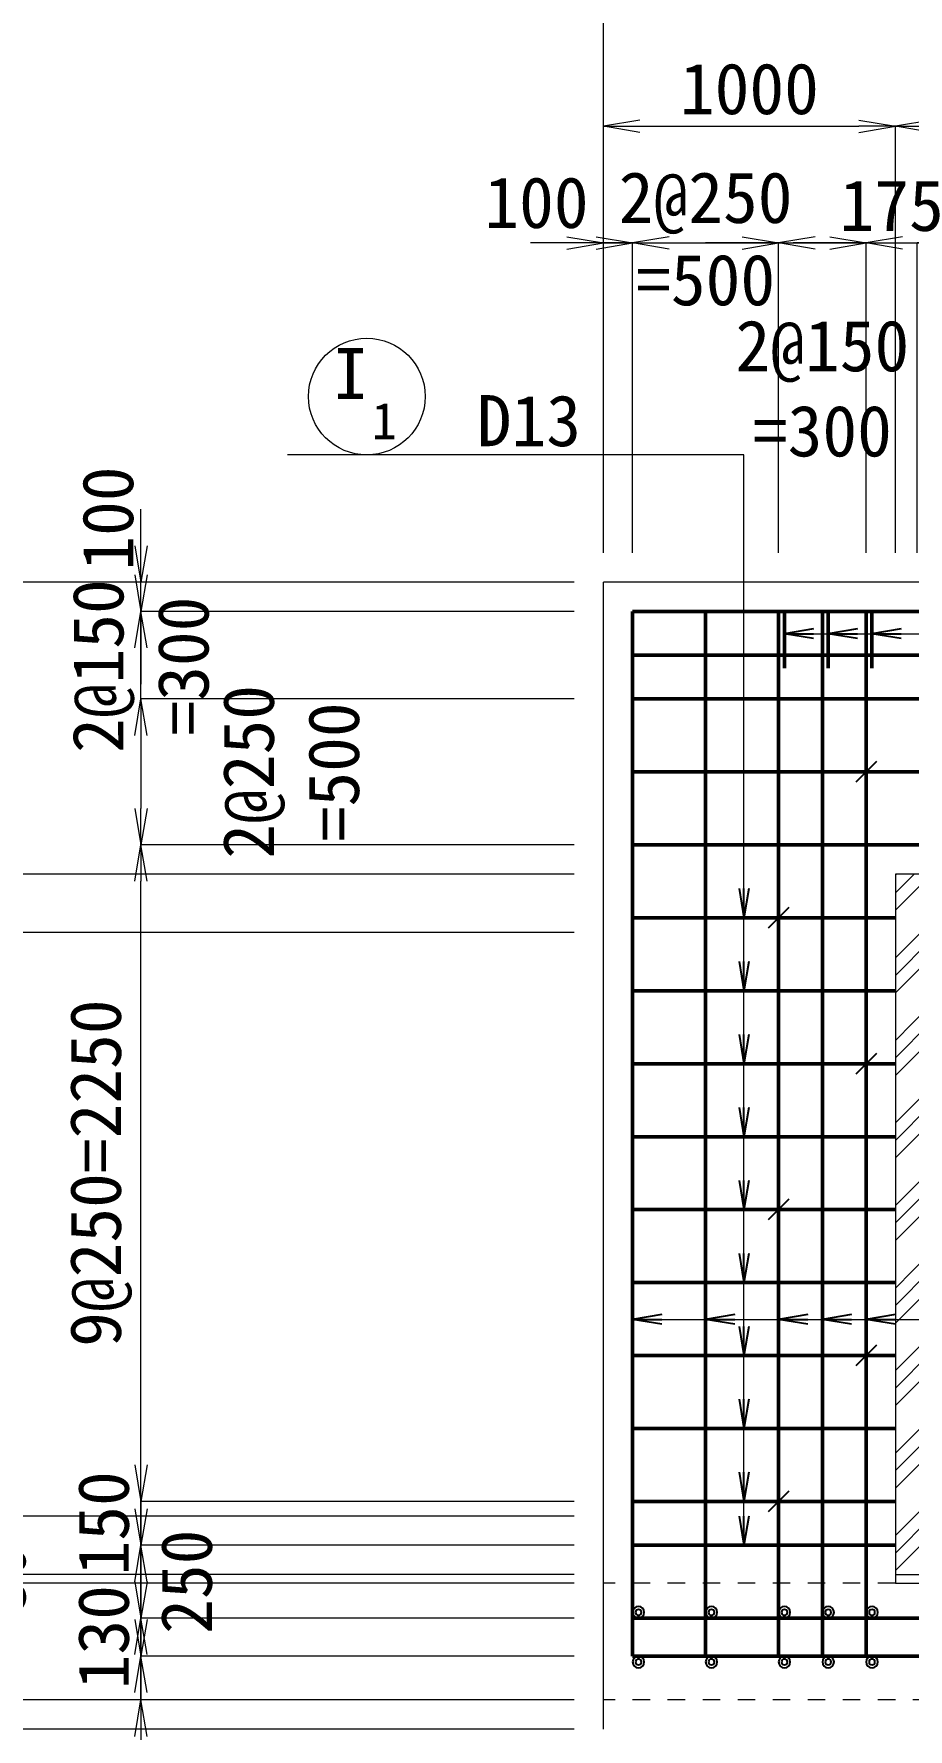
# Model space of a CAD drawing. Header units: millimetres. Extents: x 169470 to 758170, y -17820 to 11880.
# Drawn here: x 635233 to 638227, y 1100 to 6909 of the extents above; entities that cross this region are included whole.
import ezdxf
from ezdxf.enums import TextEntityAlignment as Align

# ---------------------------------------------------------------- set-up
doc = ezdxf.new("R2010")
doc.units = ezdxf.units.MM
doc.header["$LTSCALE"] = 50
doc.header["$PDSIZE"] = 300
doc.linetypes.add('SXF_跳び破線', pattern=[12, 6, -6])
doc.layers.get('Defpoints').update_dxf_attribs({"color": 151})
for name, color, linetype, lineweight in [('D-BGD', 7, 'Continuous', 13), ('D-STR', 1, 'Continuous', 50), ('D-STR-DIM', 7, 'Continuous', 13), ('D-STR-HTXT', 7, 'Continuous', 13), ('D-STR-STR2', 6, 'Continuous', 25), ('D-STR-STR3', 4, 'Continuous', 25), ('D-STR-TXT', 7, 'Continuous', 13)]:
    doc.layers.add(name, color=color, linetype=linetype, lineweight=lineweight)
doc.styles.add('MS ゴシック', font='MS Gothic.ttf')
doc.styles.add('YOKO_GOTHIC', font='MS Gothic.ttf')
doc.dimstyles.new('DIM-50', dxfattribs={"dimscale": 50, "dimtxt": 3.5, "dimasz": 2.5, "dimexe": 0, "dimexo": 2, "dimgap": 0.8, "dimtad": 1, "dimdec": 0, "dimzin": 1, "dimdsep": 46, "dimtxsty": 'MS ゴシック', "dimblk": 'OPEN', "dimcen": 0.1, "dimclrd": 256, "dimclre": 256, "dimclrt": 256, "dimaunit": 1, "dimadec": 3, "dimazin": 0, "dimtfac": 1, "dimtdec": 0, "dimtix": 1, "dimtmove": 2, "dimatfit": 3, "dimldrblk": 'OPEN', "dimfxl": 1, "dimlwd": -1, "dimlwe": -1, "dimarcsym": 2})
doc.dimstyles.new('S50', dxfattribs={"dimscale": 50, "dimtxt": 3.5, "dimasz": 2, "dimexe": 1, "dimexo": 1, "dimgap": 1, "dimtad": 1, "dimdec": 0, "dimzin": 1, "dimdsep": 46, "dimtxsty": 'YOKO_GOTHIC', "dimblk": 'OPEN', "dimcen": 0, "dimclrd": 256, "dimclre": 256, "dimclrt": 256, "dimaunit": 1, "dimadec": 3, "dimazin": 0, "dimtfac": 1, "dimtdec": 0, "dimtix": 1, "dimtmove": 2, "dimatfit": 3, "dimldrblk": 'OPEN', "dimfxl": 1, "dimlwd": -1, "dimlwe": -1, "dimarcsym": 0})

# ---------------------------------------------------------------- blocks, each defined once
blk = doc.blocks.new('_Open')
at = {"color": 0, "linetype": 'ByBlock', "lineweight": -2}
for p, q in [((-1, 0.167), (0, 0)), ((-1, -0.167), (0, 0)), ((0, 0), (-1, 0))]:
    blk.add_line(p, q, dxfattribs=at)
blk = doc.blocks.new('*D137')
at = {"layer": 'D-STR-DIM', "transparency": 16777216}
for p, q in [((637183.8, 5130.5), (637183.8, 6992.7)), ((637308.8, 6992.7), (640458.8, 6992.7)), ((640583.8, 5130.5), (640583.8, 6992.7))]:
    blk.add_line(p, q, dxfattribs=at)
at = {"layer": 'Defpoints', "color": 0, "transparency": 16777216}
for p in [(640583.8, 6992.7), (637183.8, 5030.5), (640583.8, 5030.5)]:
    blk.add_point(p, dxfattribs=at)
at = {"layer": 'D-STR-DIM', "transparency": 16777216, "xscale": 125, "yscale": 125, "zscale": 125, "rotation": 180}
blk.add_blockref('_Open', (637183.8, 6992.7), dxfattribs=at)
at = {"layer": 'D-STR-DIM', "transparency": 16777216, "xscale": 125, "yscale": 125, "zscale": 125}
blk.add_blockref('_Open', (640583.8, 6992.7), dxfattribs=at)
at = {"layer": 'D-STR-DIM', "transparency": 16777216, "insert": (638883.8, 7120.2), "char_height": 175, "attachment_point": 5, "style": 'MS ゴシック'}
blk.add_mtext('3400', dxfattribs=at)
blk = doc.blocks.new('*D138')
at = {"layer": 'D-STR-DIM', "transparency": 16777216}
for p, q in [((637183.8, 5130.5), (637183.8, 6592.7)), ((637308.8, 6592.7), (638058.8, 6592.7)), ((638183.8, 5130.5), (638183.8, 6592.7))]:
    blk.add_line(p, q, dxfattribs=at)
at = {"layer": 'Defpoints', "color": 0, "transparency": 16777216}
for p in [(638183.8, 6592.7), (637183.8, 5030.5), (638183.8, 5030.5)]:
    blk.add_point(p, dxfattribs=at)
at = {"layer": 'D-STR-DIM', "transparency": 16777216, "xscale": 125, "yscale": 125, "zscale": 125, "rotation": 180}
blk.add_blockref('_Open', (637183.8, 6592.7), dxfattribs=at)
at = {"layer": 'D-STR-DIM', "transparency": 16777216, "xscale": 125, "yscale": 125, "zscale": 125}
blk.add_blockref('_Open', (638183.8, 6592.7), dxfattribs=at)
at = {"layer": 'D-STR-DIM', "transparency": 16777216, "insert": (637683.8, 6720.2), "char_height": 175, "attachment_point": 5, "style": 'MS ゴシック'}
blk.add_mtext('1000', dxfattribs=at)
blk = doc.blocks.new('*D139')
at = {"layer": 'D-STR-DIM', "transparency": 16777216}
for p, q in [((638183.8, 5130.5), (638183.8, 6592.7)), ((638308.8, 6592.7), (639458.8, 6592.7)), ((639583.8, 5130.5), (639583.8, 6592.7))]:
    blk.add_line(p, q, dxfattribs=at)
at = {"layer": 'Defpoints', "color": 0, "transparency": 16777216}
for p in [(639583.8, 6592.7), (638183.8, 5030.5), (639583.8, 5030.5)]:
    blk.add_point(p, dxfattribs=at)
at = {"layer": 'D-STR-DIM', "transparency": 16777216, "xscale": 125, "yscale": 125, "zscale": 125, "rotation": 180}
blk.add_blockref('_Open', (638183.8, 6592.7), dxfattribs=at)
at = {"layer": 'D-STR-DIM', "transparency": 16777216, "xscale": 125, "yscale": 125, "zscale": 125}
blk.add_blockref('_Open', (639583.8, 6592.7), dxfattribs=at)
at = {"layer": 'D-STR-DIM', "transparency": 16777216, "insert": (638883.8, 6720.2), "char_height": 175, "attachment_point": 5, "style": 'MS ゴシック'}
blk.add_mtext('1400', dxfattribs=at)
blk = doc.blocks.new('*D141')
at = {"layer": 'D-STR-DIM', "transparency": 16777216}
for p, q in [((637058.8, 6192.7), (636933.8, 6192.7)), ((637183.8, 5130.5), (637183.8, 6192.7)), ((637183.8, 6192.7), (637283.8, 6192.7)), ((637283.8, 5130.5), (637283.8, 6192.7)), ((637408.8, 6192.7), (637533.8, 6192.7))]:
    blk.add_line(p, q, dxfattribs=at)
at = {"layer": 'Defpoints', "color": 0, "transparency": 16777216}
for p in [(637283.8, 6192.7), (637183.8, 5030.5), (637283.8, 5030.5)]:
    blk.add_point(p, dxfattribs=at)
at = {"layer": 'D-STR-DIM', "transparency": 16777216, "xscale": 125, "yscale": 125, "zscale": 125}
blk.add_blockref('_Open', (637183.8, 6192.7), dxfattribs=at)
at = {"layer": 'D-STR-DIM', "transparency": 16777216, "xscale": 125, "yscale": 125, "zscale": 125, "rotation": 180}
blk.add_blockref('_Open', (637283.8, 6192.7), dxfattribs=at)
at = {"layer": 'D-STR-DIM', "transparency": 16777216, "insert": (636954.4, 6330.2), "char_height": 175, "attachment_point": 5, "style": 'MS ゴシック'}
blk.add_mtext('100', dxfattribs=at)
blk = doc.blocks.new('*D142')
at = {"layer": 'D-STR-DIM', "transparency": 16777216}
for p, q in [((637158.8, 6192.7), (637033.8, 6192.7)), ((637283.8, 5130.5), (637283.8, 6192.7)), ((637283.8, 6192.7), (637783.8, 6192.7)), ((637783.8, 5130.5), (637783.8, 6192.7)), ((637908.8, 6192.7), (638033.8, 6192.7))]:
    blk.add_line(p, q, dxfattribs=at)
at = {"layer": 'Defpoints', "color": 0, "transparency": 16777216}
for p in [(637783.8, 6192.7), (637283.8, 5030.5), (637783.8, 5030.5)]:
    blk.add_point(p, dxfattribs=at)
at = {"layer": 'D-STR-DIM', "transparency": 16777216, "xscale": 125, "yscale": 125, "zscale": 125}
blk.add_blockref('_Open', (637283.8, 6192.7), dxfattribs=at)
at = {"layer": 'D-STR-DIM', "transparency": 16777216, "xscale": 125, "yscale": 125, "zscale": 125, "rotation": 180}
blk.add_blockref('_Open', (637783.8, 6192.7), dxfattribs=at)
at = {"layer": 'D-STR-DIM', "transparency": 16777216, "char_height": 175, "attachment_point": 5, "style": 'MS ゴシック'}
for s, insert in [('2@250', (637533.8, 6329.6)), ('=500', (637533.8, 6065.2))]:
    blk.add_mtext(s, dxfattribs=dict(at, insert=insert))
blk = doc.blocks.new('*D144')
at = {"layer": 'D-STR-DIM', "transparency": 16777216}
for p, q in [((634599.3, 1325.5), (634599.3, 1450.5)), ((637083.8, 1200.5), (634599.3, 1200.5)), ((634599.3, 1200.5), (634599.3, 1100.5)), ((637083.8, 1100.5), (634599.3, 1100.5)), ((634599.3, 975.5), (634599.3, 850.5))]:
    blk.add_line(p, q, dxfattribs=at)
at = {"layer": 'Defpoints', "color": 0, "transparency": 16777216}
for p in [(637183.8, 1200.5), (634599.3, 1100.5), (637183.8, 1100.5)]:
    blk.add_point(p, dxfattribs=at)
at = {"layer": 'D-STR-DIM', "transparency": 16777216, "xscale": 125, "yscale": 125, "zscale": 125}
for p, rotation in [((634599.3, 1200.5), 270), ((634599.3, 1100.5), 90)]:
    blk.add_blockref('_Open', p, dxfattribs=dict(at, rotation=rotation))
at = {"layer": 'D-STR-DIM', "transparency": 16777216, "insert": (634471.8, 1150.5), "char_height": 175, "attachment_point": 5, "rotation": 90, "style": 'MS ゴシック'}
blk.add_mtext('100', dxfattribs=at)
blk = doc.blocks.new('*D145')
at = {"layer": 'D-STR-DIM', "transparency": 16777216}
for p, q in [((637083.8, 5030.5), (634599.3, 5030.5)), ((634599.3, 1325.5), (634599.3, 4905.5)), ((637083.8, 1200.5), (634599.3, 1200.5))]:
    blk.add_line(p, q, dxfattribs=at)
at = {"layer": 'Defpoints', "color": 0, "transparency": 16777216}
for p in [(634599.3, 5030.5), (637183.8, 5030.5), (637183.8, 1200.5)]:
    blk.add_point(p, dxfattribs=at)
at = {"layer": 'D-STR-DIM', "transparency": 16777216, "xscale": 125, "yscale": 125, "zscale": 125}
for p, rotation in [((634599.3, 5030.5), 90), ((634599.3, 1200.5), 270)]:
    blk.add_blockref('_Open', p, dxfattribs=dict(at, rotation=rotation))
at = {"layer": 'D-STR-DIM', "transparency": 16777216, "insert": (634471.8, 3115.5), "char_height": 175, "attachment_point": 5, "rotation": 90, "style": 'MS ゴシック'}
blk.add_mtext('3830', dxfattribs=at)
blk = doc.blocks.new('*D146')
at = {"layer": 'D-STR-DIM', "transparency": 16777216}
for p, q in [((634999.3, 1725.5), (634999.3, 1850.5)), ((637083.8, 1600.5), (634999.3, 1600.5)), ((634999.3, 1200.5), (634999.3, 1600.5)), ((637083.8, 1200.5), (634999.3, 1200.5)), ((634999.3, 1075.5), (634999.3, 950.5))]:
    blk.add_line(p, q, dxfattribs=at)
at = {"layer": 'Defpoints', "color": 0, "transparency": 16777216}
for p in [(634999.3, 1600.5), (637183.8, 1600.5), (637183.8, 1200.5)]:
    blk.add_point(p, dxfattribs=at)
at = {"layer": 'D-STR-DIM', "transparency": 16777216, "xscale": 125, "yscale": 125, "zscale": 125}
for p, rotation in [((634999.3, 1600.5), 270), ((634999.3, 1200.5), 90)]:
    blk.add_blockref('_Open', p, dxfattribs=dict(at, rotation=rotation))
at = {"layer": 'D-STR-DIM', "transparency": 16777216, "insert": (634871.8, 1400.5), "char_height": 175, "attachment_point": 5, "rotation": 90, "style": 'MS ゴシック'}
blk.add_mtext('400', dxfattribs=at)
blk = doc.blocks.new('*D147')
at = {"layer": 'D-STR-DIM', "transparency": 16777216}
for p, q in [((637083.8, 3830.5), (634999.3, 3830.5)), ((634999.3, 1955.5), (634999.3, 3705.5)), ((637083.8, 1830.5), (634999.3, 1830.5))]:
    blk.add_line(p, q, dxfattribs=at)
at = {"layer": 'Defpoints', "color": 0, "transparency": 16777216}
for p in [(634999.3, 3830.5), (637183.8, 3830.5), (637183.8, 1830.5)]:
    blk.add_point(p, dxfattribs=at)
at = {"layer": 'D-STR-DIM', "transparency": 16777216, "xscale": 125, "yscale": 125, "zscale": 125}
for p, rotation in [((634999.3, 3830.5), 90), ((634999.3, 1830.5), 270)]:
    blk.add_blockref('_Open', p, dxfattribs=dict(at, rotation=rotation))
at = {"layer": 'D-STR-DIM', "transparency": 16777216, "insert": (634871.8, 2830.5), "char_height": 175, "attachment_point": 5, "rotation": 90, "style": 'MS ゴシック'}
blk.add_mtext('2000', dxfattribs=at)
blk = doc.blocks.new('*D148')
at = {"layer": 'D-STR-DIM', "transparency": 16777216}
for p, q in [((634999.3, 4155.5), (634999.3, 4280.5)), ((637083.8, 4030.5), (634999.3, 4030.5)), ((634999.3, 3830.5), (634999.3, 4030.5)), ((637083.8, 3830.5), (634999.3, 3830.5)), ((634999.3, 3705.5), (634999.3, 3580.5))]:
    blk.add_line(p, q, dxfattribs=at)
at = {"layer": 'Defpoints', "color": 0, "transparency": 16777216}
for p in [(634999.3, 4030.5), (637183.8, 4030.5), (637183.8, 3830.5)]:
    blk.add_point(p, dxfattribs=at)
at = {"layer": 'D-STR-DIM', "transparency": 16777216, "xscale": 125, "yscale": 125, "zscale": 125}
for p, rotation in [((634999.3, 4030.5), 270), ((634999.3, 3830.5), 90)]:
    blk.add_blockref('_Open', p, dxfattribs=dict(at, rotation=rotation))
at = {"layer": 'D-STR-DIM', "transparency": 16777216, "insert": (634871.8, 3930.5), "char_height": 175, "attachment_point": 5, "rotation": 90, "style": 'MS ゴシック'}
blk.add_mtext('200', dxfattribs=at)
blk = doc.blocks.new('*D149')
at = {"layer": 'D-STR-DIM', "transparency": 16777216}
for p, q in [((637083.8, 5030.5), (634999.3, 5030.5)), ((634999.3, 4155.5), (634999.3, 4905.5)), ((637083.8, 4030.5), (634999.3, 4030.5))]:
    blk.add_line(p, q, dxfattribs=at)
at = {"layer": 'Defpoints', "color": 0, "transparency": 16777216}
for p in [(634999.3, 5030.5), (637183.8, 5030.5), (637183.8, 4030.5)]:
    blk.add_point(p, dxfattribs=at)
at = {"layer": 'D-STR-DIM', "transparency": 16777216, "xscale": 125, "yscale": 125, "zscale": 125}
for p, rotation in [((634999.3, 5030.5), 90), ((634999.3, 4030.5), 270)]:
    blk.add_blockref('_Open', p, dxfattribs=dict(at, rotation=rotation))
at = {"layer": 'D-STR-DIM', "transparency": 16777216, "insert": (634871.8, 4530.5), "char_height": 175, "attachment_point": 5, "rotation": 90, "style": 'MS ゴシック'}
blk.add_mtext('1000', dxfattribs=at)
blk = doc.blocks.new('*D150')
at = {"layer": 'D-STR-DIM', "transparency": 16777216}
for p, q in [((635599.3, 1475.5), (635599.3, 1600.5)), ((637083.8, 1350.5), (635599.3, 1350.5)), ((635599.3, 1200.5), (635599.3, 1350.5)), ((637083.8, 1200.5), (635599.3, 1200.5)), ((635599.3, 1075.5), (635599.3, 950.5))]:
    blk.add_line(p, q, dxfattribs=at)
at = {"layer": 'Defpoints', "color": 0, "transparency": 16777216}
for p in [(635599.3, 1350.5), (637183.8, 1350.5), (637183.8, 1200.5)]:
    blk.add_point(p, dxfattribs=at)
at = {"layer": 'D-STR-DIM', "transparency": 16777216, "xscale": 125, "yscale": 125, "zscale": 125}
for p, rotation in [((635599.3, 1350.5), 270), ((635599.3, 1200.5), 90)]:
    blk.add_blockref('_Open', p, dxfattribs=dict(at, rotation=rotation))
at = {"layer": 'D-STR-DIM', "transparency": 16777216, "insert": (635486.8, 824), "char_height": 175, "attachment_point": 5, "rotation": 90, "style": 'MS ゴシック'}
blk.add_mtext('150', dxfattribs=at)
blk = doc.blocks.new('*D151')
at = {"layer": 'D-STR-DIM', "transparency": 16777216}
for p, q in [((635599.3, 1605.5), (635599.3, 1730.5)), ((637083.8, 1480.5), (635599.3, 1480.5)), ((635599.3, 1350.5), (635599.3, 1480.5)), ((637083.8, 1350.5), (635599.3, 1350.5)), ((635599.3, 1225.5), (635599.3, 1100.5))]:
    blk.add_line(p, q, dxfattribs=at)
at = {"layer": 'Defpoints', "color": 0, "transparency": 16777216}
for p in [(635599.3, 1480.5), (637183.8, 1480.5), (637183.8, 1350.5)]:
    blk.add_point(p, dxfattribs=at)
at = {"layer": 'D-STR-DIM', "transparency": 16777216, "xscale": 125, "yscale": 125, "zscale": 125}
for p, rotation in [((635599.3, 1480.5), 270), ((635599.3, 1350.5), 90)]:
    blk.add_blockref('_Open', p, dxfattribs=dict(at, rotation=rotation))
at = {"layer": 'D-STR-DIM', "transparency": 16777216, "insert": (635471.8, 1415.5), "char_height": 175, "attachment_point": 5, "rotation": 90, "style": 'MS ゴシック'}
blk.add_mtext('130', dxfattribs=at)
blk = doc.blocks.new('*D152')
at = {"layer": 'D-STR-DIM', "transparency": 16777216}
for p, q in [((637083.8, 4130.5), (635599.3, 4130.5)), ((635599.3, 2005.5), (635599.3, 4005.5)), ((637083.8, 1880.5), (635599.3, 1880.5))]:
    blk.add_line(p, q, dxfattribs=at)
at = {"layer": 'Defpoints', "color": 0, "transparency": 16777216}
for p in [(635599.3, 4130.5), (637183.8, 4130.5), (637183.8, 1880.5)]:
    blk.add_point(p, dxfattribs=at)
at = {"layer": 'D-STR-DIM', "transparency": 16777216, "xscale": 125, "yscale": 125, "zscale": 125}
for p, rotation in [((635599.3, 4130.5), 90), ((635599.3, 1880.5), 270)]:
    blk.add_blockref('_Open', p, dxfattribs=dict(at, rotation=rotation))
at = {"layer": 'D-STR-DIM', "transparency": 16777216, "insert": (635462.5, 3005.5), "char_height": 175, "attachment_point": 5, "rotation": 90, "style": 'MS ゴシック'}
blk.add_mtext('9@250=2250', dxfattribs=at)
blk = doc.blocks.new('*D153')
at = {"layer": 'D-STR-DIM', "transparency": 16777216}
for p, q in [((635599.3, 5055.5), (635599.3, 5180.5)), ((637083.8, 4930.5), (635599.3, 4930.5)), ((635599.3, 4630.5), (635599.3, 4930.5)), ((637083.8, 4630.5), (635599.3, 4630.5)), ((635599.3, 4505.5), (635599.3, 4380.5))]:
    blk.add_line(p, q, dxfattribs=at)
at = {"layer": 'Defpoints', "color": 0, "transparency": 16777216}
for p in [(635599.3, 4930.5), (637183.8, 4930.5), (637183.8, 4630.5)]:
    blk.add_point(p, dxfattribs=at)
at = {"layer": 'D-STR-DIM', "transparency": 16777216, "xscale": 125, "yscale": 125, "zscale": 125}
for p, rotation in [((635599.3, 4930.5), 270), ((635599.3, 4630.5), 90)]:
    blk.add_blockref('_Open', p, dxfattribs=dict(at, rotation=rotation))
at = {"layer": 'D-STR-DIM', "transparency": 16777216, "insert": (635599.3, 4743), "char_height": 175, "attachment_point": 5, "rotation": 90, "style": 'MS ゴシック'}
blk.add_mtext('2@150\\P=300', dxfattribs=at)
blk = doc.blocks.new('*D154')
at = {"layer": 'D-STR-DIM', "transparency": 16777216}
for p, q in [((635599.3, 5155.5), (635599.3, 5280.5)), ((637083.8, 5030.5), (635599.3, 5030.5)), ((635599.3, 4930.5), (635599.3, 5030.5)), ((637083.8, 4930.5), (635599.3, 4930.5)), ((635599.3, 4805.5), (635599.3, 4680.5))]:
    blk.add_line(p, q, dxfattribs=at)
at = {"layer": 'Defpoints', "color": 0, "transparency": 16777216}
for p in [(635599.3, 5030.5), (637183.8, 5030.5), (637183.8, 4930.5)]:
    blk.add_point(p, dxfattribs=at)
at = {"layer": 'D-STR-DIM', "transparency": 16777216, "xscale": 125, "yscale": 125, "zscale": 125}
for p, rotation in [((635599.3, 5030.5), 270), ((635599.3, 4930.5), 90)]:
    blk.add_blockref('_Open', p, dxfattribs=dict(at, rotation=rotation))
at = {"layer": 'D-STR-DIM', "transparency": 16777216, "insert": (635486.8, 5248.5), "char_height": 175, "attachment_point": 5, "rotation": 90, "style": 'MS ゴシック'}
blk.add_mtext('100', dxfattribs=at)
blk = doc.blocks.new('0930-1')
at = {"layer": 'D-STR-STR2'}
for radius in [20, 10]:
    blk.add_circle((1654010.5, -311924.3), radius, dxfattribs=at)
blk = doc.blocks.new('*D181')
at = {"layer": 'D-STR-DIM', "transparency": 16777216}
for p, q in [((637958.8, 6192.7), (637833.8, 6192.7)), ((638083.8, 5130.5), (638083.8, 6192.7)), ((638083.8, 6192.7), (638258.8, 6192.7)), ((638258.8, 5130.5), (638258.8, 6192.7)), ((638383.8, 6192.7), (638508.8, 6192.7))]:
    blk.add_line(p, q, dxfattribs=at)
at = {"layer": 'Defpoints', "color": 0, "transparency": 16777216}
for p in [(638258.8, 6192.7), (638083.8, 5030.5), (638258.8, 5030.5)]:
    blk.add_point(p, dxfattribs=at)
at = {"layer": 'D-STR-DIM', "transparency": 16777216, "xscale": 125, "yscale": 125, "zscale": 125}
blk.add_blockref('_Open', (638083.8, 6192.7), dxfattribs=at)
at = {"layer": 'D-STR-DIM', "transparency": 16777216, "xscale": 125, "yscale": 125, "zscale": 125, "rotation": 180}
blk.add_blockref('_Open', (638258.8, 6192.7), dxfattribs=at)
at = {"layer": 'D-STR-DIM', "transparency": 16777216, "insert": (638171.3, 6320.2), "char_height": 175, "attachment_point": 5, "style": 'MS ゴシック'}
blk.add_mtext('175', dxfattribs=at)
blk = doc.blocks.new('*D211')
at = {"layer": 'D-STR-DIM', "transparency": 16777216}
for p, q in [((634999.3, 1755.5), (634999.3, 1880.5)), ((637083.8, 1630.5), (634999.3, 1630.5)), ((634999.3, 1630.5), (634999.3, 1600.5)), ((637083.8, 1600.5), (634999.3, 1600.5)), ((634999.3, 1475.5), (634999.3, 1350.5))]:
    blk.add_line(p, q, dxfattribs=at)
at = {"layer": 'Defpoints', "color": 0, "transparency": 16777216}
for p in [(637183.8, 1630.5), (634999.3, 1600.5), (637183.8, 1600.5)]:
    blk.add_point(p, dxfattribs=at)
at = {"layer": 'D-STR-DIM', "transparency": 16777216, "xscale": 125, "yscale": 125, "zscale": 125}
for p, rotation in [((634999.3, 1630.5), 270), ((634999.3, 1600.5), 90)]:
    blk.add_blockref('_Open', p, dxfattribs=dict(at, rotation=rotation))
at = {"layer": 'D-STR-DIM', "transparency": 16777216, "insert": (635117.9, 1615.5), "char_height": 175, "attachment_point": 5, "rotation": 90, "style": 'MS ゴシック'}
blk.add_mtext('30', dxfattribs=at)
blk = doc.blocks.new('*D649')
at = {"layer": 'D-STR-DIM', "transparency": 16777216}
for p, q in [((634999.3, 1955.5), (634999.3, 2080.5)), ((636883.8, 1830.5), (634999.3, 1830.5)), ((634999.3, 1830.5), (634999.3, 1630.5)), ((636883.8, 1630.5), (634999.3, 1630.5)), ((634999.3, 1505.5), (634999.3, 1380.5))]:
    blk.add_line(p, q, dxfattribs=at)
at = {"layer": 'Defpoints', "color": 0, "transparency": 16777216}
for p in [(636983.8, 1830.5), (634999.3, 1630.5), (636983.8, 1630.5)]:
    blk.add_point(p, dxfattribs=at)
at = {"layer": 'D-STR-DIM', "transparency": 16777216, "xscale": 125, "yscale": 125, "zscale": 125}
for p, rotation in [((634999.3, 1830.5), 270), ((634999.3, 1630.5), 90)]:
    blk.add_blockref('_Open', p, dxfattribs=dict(at, rotation=rotation))
at = {"layer": 'D-STR-DIM', "transparency": 16777216, "insert": (634861.8, 1801), "char_height": 175, "attachment_point": 5, "rotation": 90, "style": 'MS ゴシック'}
blk.add_mtext('200', dxfattribs=at)
blk = doc.blocks.new('*D2432')
at = {"layer": 'D-STR-DIM', "transparency": 16777216}
for p, q in [((635599.3, 2005.5), (635599.3, 2130.5)), ((637083.8, 1880.5), (635599.3, 1880.5)), ((635599.3, 1880.5), (635599.3, 1730.5)), ((637083.8, 1730.5), (635599.3, 1730.5)), ((635599.3, 1605.5), (635599.3, 1480.5))]:
    blk.add_line(p, q, dxfattribs=at)
at = {"layer": 'Defpoints', "color": 0, "transparency": 16777216}
for p in [(637183.8, 1880.5), (635599.3, 1730.5), (637183.8, 1730.5)]:
    blk.add_point(p, dxfattribs=at)
at = {"layer": 'D-STR-DIM', "transparency": 16777216, "xscale": 125, "yscale": 125, "zscale": 125}
for p, rotation in [((635599.3, 1880.5), 270), ((635599.3, 1730.5), 90)]:
    blk.add_blockref('_Open', p, dxfattribs=dict(at, rotation=rotation))
at = {"layer": 'D-STR-DIM', "transparency": 16777216, "insert": (635471.8, 1805.5), "char_height": 175, "attachment_point": 5, "rotation": 90, "style": 'MS ゴシック'}
blk.add_mtext('150', dxfattribs=at)
blk = doc.blocks.new('*D2433')
at = {"layer": 'D-STR-DIM', "transparency": 16777216}
for p, q in [((635599.3, 1855.5), (635599.3, 1980.5)), ((637083.8, 1730.5), (635599.3, 1730.5)), ((635599.3, 1730.5), (635599.3, 1480.5)), ((637083.8, 1480.5), (635599.3, 1480.5)), ((635599.3, 1355.5), (635599.3, 1230.5))]:
    blk.add_line(p, q, dxfattribs=at)
at = {"layer": 'Defpoints', "color": 0, "transparency": 16777216}
for p in [(637183.8, 1730.5), (635599.3, 1480.5), (637183.8, 1480.5)]:
    blk.add_point(p, dxfattribs=at)
at = {"layer": 'D-STR-DIM', "transparency": 16777216, "xscale": 125, "yscale": 125, "zscale": 125}
for p, rotation in [((635599.3, 1730.5), 270), ((635599.3, 1480.5), 90)]:
    blk.add_blockref('_Open', p, dxfattribs=dict(at, rotation=rotation))
at = {"layer": 'D-STR-DIM', "transparency": 16777216, "insert": (635756.3, 1605.5), "char_height": 175, "attachment_point": 5, "rotation": 90, "style": 'MS ゴシック'}
blk.add_mtext('250', dxfattribs=at)
blk = doc.blocks.new('*D2434')
at = {"layer": 'D-STR-DIM', "transparency": 16777216}
for p, q in [((637083.8, 4630.5), (635599.3, 4630.5)), ((635599.3, 4505.5), (635599.3, 4255.5)), ((637083.8, 4130.5), (635599.3, 4130.5))]:
    blk.add_line(p, q, dxfattribs=at)
at = {"layer": 'Defpoints', "color": 0, "transparency": 16777216}
for p in [(637183.8, 4630.5), (635599.3, 4130.5), (637183.8, 4130.5)]:
    blk.add_point(p, dxfattribs=at)
at = {"layer": 'D-STR-DIM', "transparency": 16777216, "xscale": 125, "yscale": 125, "zscale": 125}
for p, rotation in [((635599.3, 4630.5), 90), ((635599.3, 4130.5), 270)]:
    blk.add_blockref('_Open', p, dxfattribs=dict(at, rotation=rotation))
at = {"layer": 'D-STR-DIM', "transparency": 16777216, "insert": (636114.6, 4380.5), "char_height": 175, "attachment_point": 5, "rotation": 90, "style": 'MS ゴシック'}
blk.add_mtext('2@250\\P=500', dxfattribs=at)
blk = doc.blocks.new('*D2450')
at = {"layer": 'D-STR-DIM', "transparency": 16777216}
for p, q in [((637658.8, 6192.7), (637533.8, 6192.7)), ((637783.8, 5130.5), (637783.8, 6192.7)), ((637783.8, 6192.7), (638083.8, 6192.7)), ((638083.8, 5130.5), (638083.8, 6192.7)), ((638208.8, 6192.7), (638333.8, 6192.7))]:
    blk.add_line(p, q, dxfattribs=at)
at = {"layer": 'Defpoints', "color": 0, "transparency": 16777216}
for p in [(638083.8, 6192.7), (637783.8, 5030.5), (638083.8, 5030.5)]:
    blk.add_point(p, dxfattribs=at)
at = {"layer": 'D-STR-DIM', "transparency": 16777216, "xscale": 125, "yscale": 125, "zscale": 125}
blk.add_blockref('_Open', (637783.8, 6192.7), dxfattribs=at)
at = {"layer": 'D-STR-DIM', "transparency": 16777216, "xscale": 125, "yscale": 125, "zscale": 125, "rotation": 180}
blk.add_blockref('_Open', (638083.8, 6192.7), dxfattribs=at)
at = {"layer": 'D-STR-DIM', "transparency": 16777216, "insert": (637933.8, 5693.3), "char_height": 175, "attachment_point": 5, "style": 'MS ゴシック'}
blk.add_mtext('2@150\\P=300', dxfattribs=at)

msp = doc.modelspace()

# ---------------------------------------------------------------- hatches: boundary and pattern name
at = {"layer": 'D-STR-HTXT'}
h = msp.add_hatch(dxfattribs=at)
h.set_pattern_fill('GOST_GROUND', color=0, scale=20)
h.set_pattern_definition([(45, (632019.53, 29540.21), (282.8427, -2e-14), [400]), (45, (632079.53, 29540.21), (282.8427, -2e-14), [400]), (45, (632139.53, 29540.21), (282.8427, -2e-14), [400])])
h.paths.add_polyline_path([(639583.8, 4030.46), (638183.8, 4030.46), (638183.8, 2604.24), (638383.8, 2604.24), (638383.8, 3680.46), (638533.8, 3830.46), (639233.8, 3830.46), (639383.8, 3680.46), (639383.8, 2604.24), (639583.8, 2604.24)])
h.paths.add_polyline_path([(638383.8, 2604.24), (638183.8, 2604.24), (638183.8, 1630.46), (639583.8, 1630.46), (639583.8, 2604.24), (639383.8, 2604.24), (639383.8, 1980.46), (639233.8, 1830.46), (638533.8, 1830.46), (638383.8, 1980.46)])

# ---------------------------------------------------------------- linework, layer by layer
at = {"layer": 'D-BGD'}
for p, q in [((640583.8, 5030.46), (637183.8, 5030.46)), ((637183.8, 1100.46), (637183.8, 5030.46)), ((638183.8, 1630.46), (639583.8, 1630.46)), ((638183.8, 1600.46), (639583.8, 1600.46))]:
    msp.add_line(p, q, dxfattribs=at)
at = {"layer": 'D-BGD', "linetype": 'SXF_跳び破線', "ltscale": 0.2}
for p, q in [((638183.8, 1600.46), (637183.8, 1600.46)), ((640583.8, 1200.46), (637183.8, 1200.46))]:
    msp.add_line(p, q, dxfattribs=at)
at = {"layer": 'D-BGD'}
msp.add_lwpolyline([(639583.8, 1600.46), (639583.8, 4030.46), (638183.8, 4030.46), (638183.8, 1600.46)], dxfattribs=at)
at = {"layer": 'D-STR'}
for p, q in [((637283.8, 1350.46), (637283.8, 4930.46)), ((640483.8, 4930.46), (637283.8, 4930.46)), ((637533.8, 4930.46), (637533.8, 1350.46)), ((637783.8, 4930.46), (637783.8, 1350.46)), ((637803.8, 4930.46), (637803.8, 4735.46)), ((637933.8, 4930.46), (637933.8, 1350.46)), ((637953.8, 4930.46), (637953.8, 4735.46)), ((638083.8, 4930.46), (638083.8, 1350.46)), ((638103.8, 4930.46), (638103.8, 4735.46)), ((640483.8, 4780.46), (637283.8, 4780.46)), ((640483.8, 4630.46), (637283.8, 4630.46)), ((640483.8, 4380.46), (637283.8, 4380.46)), ((640483.8, 4130.46), (637283.8, 4130.46)), ((638183.8, 3880.46), (637283.8, 3880.46)), ((638183.8, 3630.46), (637283.8, 3630.46)), ((638183.8, 3380.46), (637283.8, 3380.46)), ((638183.8, 3130.46), (637283.8, 3130.46)), ((638183.8, 2880.46), (637283.8, 2880.46)), ((638183.8, 2630.46), (637283.8, 2630.46)), ((638183.8, 2380.46), (637283.8, 2380.46)), ((638183.8, 2130.46), (637283.8, 2130.46)), ((638183.8, 1880.46), (637283.8, 1880.46)), ((638183.8, 1730.46), (637283.8, 1730.46)), ((640483.8, 1480.46), (637283.8, 1480.46)), ((640483.8, 1350.46), (637283.8, 1350.46))]:
    msp.add_line(p, q, dxfattribs=at)
at = {"layer": 'D-STR-HTXT'}
for p, q in [((637803.8, 4853.95), (641880.23, 4853.95)), ((637283.8, 2504.24), (641880.23, 2504.24))]:
    msp.add_line(p, q, dxfattribs=at)
at = {"layer": 'D-STR-HTXT', "color": 4}
msp.add_circle((636373.22, 5666.51), 200, dxfattribs=at)
at = {"layer": 'D-STR-STR3'}
for p, q in [((638119.16, 4415.81), (638048.45, 4345.1)), ((637819.16, 3915.81), (637748.45, 3845.1)), ((638119.16, 3415.81), (638048.45, 3345.1)), ((637819.16, 2915.81), (637748.45, 2845.1)), ((638119.16, 2415.81), (638048.45, 2345.1)), ((637819.16, 1915.81), (637748.45, 1845.1))]:
    msp.add_line(p, q, dxfattribs=at)

# ---------------------------------------------------------------- block references
at = {"layer": 'D-STR-STR2', "xscale": -1, "rotation": 180}
for p in [(-1016706.68, -310423.85), (-1016456.68, -310423.85), (-1016206.68, -310423.85), (-1016056.68, -310423.85), (-1015906.68, -310423.85), (-1016706.68, -310593.85), (-1016456.68, -310593.85), (-1016206.68, -310593.85), (-1016056.68, -310593.85), (-1015906.68, -310593.85)]:
    msp.add_blockref('0930-1', p, dxfattribs=at)

# ---------------------------------------------------------------- texts
at = {"layer": 'D-STR-TXT', "color": 4, "style": 'YOKO_GOTHIC'}
for s, height, p in [('I', 175, (636316.95, 5658.19)), ('1', 125, (636432.61, 5520.39))]:
    msp.add_text(s, height=height, dxfattribs=at).set_placement(p, align=Align.CENTER)
at = {"layer": 'D-STR-TXT', "style": 'YOKO_GOTHIC'}
msp.add_text('D13', height=175, dxfattribs=at).set_placement((636749.75, 5496.51))

# ---------------------------------------------------------------- dimensions: what is measured, and where the dimension line sits
at = {"layer": 'D-STR-DIM'}
for base, p1, p2, picture, middle in [((640583.8, 6992.73), (637183.8, 5030.46), (640583.8, 5030.46), '*D137', (638883.8, 7120.23)), ((638183.8, 6592.73), (637183.8, 5030.46), (638183.8, 5030.46), '*D138', (637683.8, 6720.23)), ((639583.8, 6592.73), (638183.8, 5030.46), (639583.8, 5030.46), '*D139', (638883.8, 6720.23)), ((638258.8, 6192.73), (638083.8, 5030.46), (638258.8, 5030.46), '*D181', (638171.3, 6320.23))]:
    dim = msp.add_linear_dim(base=base, p1=p1, p2=p2, dimstyle='DIM-50', dxfattribs=at)
    dim.commit()
    dim.dimension.update_dxf_attribs({"geometry": picture, "text_midpoint": middle})
dim = msp.add_linear_dim(base=(637283.8, 6192.73), p1=(637183.8, 5030.46), p2=(637283.8, 5030.46), dimstyle='DIM-50', dxfattribs=at)
dim.commit()
dim.dimension.update_dxf_attribs({"geometry": '*D141', "text_midpoint": (636954.37, 6330.23), "dimtype": 160})
dim = msp.add_linear_dim(base=(637783.8, 6192.73), p1=(637283.8, 5030.46), p2=(637783.8, 5030.46), text='2@250\\X=<>', dimstyle='DIM-50', dxfattribs=at)
dim.commit()
dim.dimension.update_dxf_attribs({"geometry": '*D142', "text_midpoint": (637533.8, 6192.73)})
dim = msp.add_linear_dim(base=(638083.8, 6192.73), p1=(637783.8, 5030.46), p2=(638083.8, 5030.46), text='2@150\\P=<>', dimstyle='DIM-50', dxfattribs=at)
dim.commit()
dim.dimension.update_dxf_attribs({"geometry": '*D2450', "text_midpoint": (637933.8, 5693.28), "dimtype": 160})
for base, p1, p2, picture, middle in [((635599.28, 5030.46), (637183.8, 4930.46), (637183.8, 5030.46), '*D154', (635486.78, 5248.47)), ((634999.28, 1630.46), (636983.8, 1830.46), (636983.8, 1630.46), '*D649', (634861.78, 1800.98)), ((635599.28, 1480.46), (637183.8, 1730.46), (637183.8, 1480.46), '*D2433', (635756.33, 1605.46)), ((634999.28, 1600.46), (637183.8, 1630.46), (637183.8, 1600.46), '*D211', (635117.93, 1615.46)), ((635599.28, 1350.46), (637183.8, 1200.46), (637183.8, 1350.46), '*D150', (635486.78, 823.96))]:
    dim = msp.add_linear_dim(base=base, p1=p1, p2=p2, angle=90, dimstyle='DIM-50', dxfattribs=at)
    dim.commit()
    dim.dimension.update_dxf_attribs({"geometry": picture, "text_midpoint": middle, "dimtype": 160})
for base, p2, text, picture, middle in [((635599.28, 4930.46), (637183.8, 4930.46), '2@150\\P=<>', '*D153', (635599.28, 4742.96)), ((635599.28, 4130.46), (637183.8, 4130.46), '2@250\\P=<>', '*D2434', (636114.57, 4380.46))]:
    dim = msp.add_linear_dim(base=base, p1=(637183.8, 4630.46), p2=p2, angle=90, text=text, dimstyle='DIM-50', dxfattribs=at)
    dim.commit()
    dim.dimension.update_dxf_attribs({"geometry": picture, "text_midpoint": middle, "dimtype": 160})
for base, p1, p2, picture, middle in [((634599.28, 5030.46), (637183.8, 1200.46), (637183.8, 5030.46), '*D145', (634471.78, 3115.46)), ((634999.28, 5030.46), (637183.8, 4030.46), (637183.8, 5030.46), '*D149', (634871.78, 4530.46)), ((634999.28, 4030.46), (637183.8, 3830.46), (637183.8, 4030.46), '*D148', (634871.78, 3930.46)), ((634999.28, 3830.46), (637183.8, 1830.46), (637183.8, 3830.46), '*D147', (634871.78, 2830.46)), ((635599.28, 1730.46), (637183.8, 1880.46), (637183.8, 1730.46), '*D2432', (635471.78, 1805.46)), ((634999.28, 1600.46), (637183.8, 1200.46), (637183.8, 1600.46), '*D146', (634871.78, 1400.46)), ((635599.28, 1480.46), (637183.8, 1350.46), (637183.8, 1480.46), '*D151', (635471.78, 1415.46)), ((634599.28, 1100.46), (637183.8, 1200.46), (637183.8, 1100.46), '*D144', (634471.78, 1150.46))]:
    dim = msp.add_linear_dim(base=base, p1=p1, p2=p2, angle=90, dimstyle='DIM-50', dxfattribs=at)
    dim.commit()
    dim.dimension.update_dxf_attribs({"geometry": picture, "text_midpoint": middle})
dim = msp.add_linear_dim(base=(635599.28, 4130.46), p1=(637183.8, 1880.46), p2=(637183.8, 4130.46), angle=90, text='9@250=<>', dimstyle='DIM-50', dxfattribs=at)
dim.commit()
dim.dimension.update_dxf_attribs({"geometry": '*D152', "text_midpoint": (635462.45, 3005.46)})

# ---------------------------------------------------------------- leaders
at = {"layer": 'D-STR-HTXT'}
for points in [[(637665.17, 1730.46), (637665.17, 5466.51), (636101.66, 5466.51)], [(637803.8, 4853.95), (638336.09, 4853.95)], [(637953.8, 4853.95), (638636.09, 4853.95)], [(638103.8, 4853.95), (638786.09, 4853.95)], [(637665.17, 3880.46), (637665.17, 4222.46)], [(637665.17, 3630.46), (637665.17, 3972.46)], [(637665.17, 3380.46), (637665.17, 3722.46)], [(637665.17, 3130.46), (637665.17, 3472.46)], [(637665.17, 2880.46), (637665.17, 3222.46)], [(637665.17, 2630.46), (637665.17, 2972.46)], [(637665.17, 2380.46), (637665.17, 2722.46)], [(637283.8, 2504.24), (637966.09, 2504.24)], [(637533.8, 2504.24), (638216.09, 2504.24)], [(637783.8, 2504.24), (638466.09, 2504.24)], [(637933.8, 2504.24), (638616.09, 2504.24)], [(638083.8, 2504.24), (638766.09, 2504.24)], [(637665.17, 2130.46), (637665.17, 2472.46)], [(637665.17, 1880.46), (637665.17, 2222.46)]]:
    msp.add_leader(points, dimstyle='S50', dxfattribs=at)

doc.saveas('drawing.dxf')
